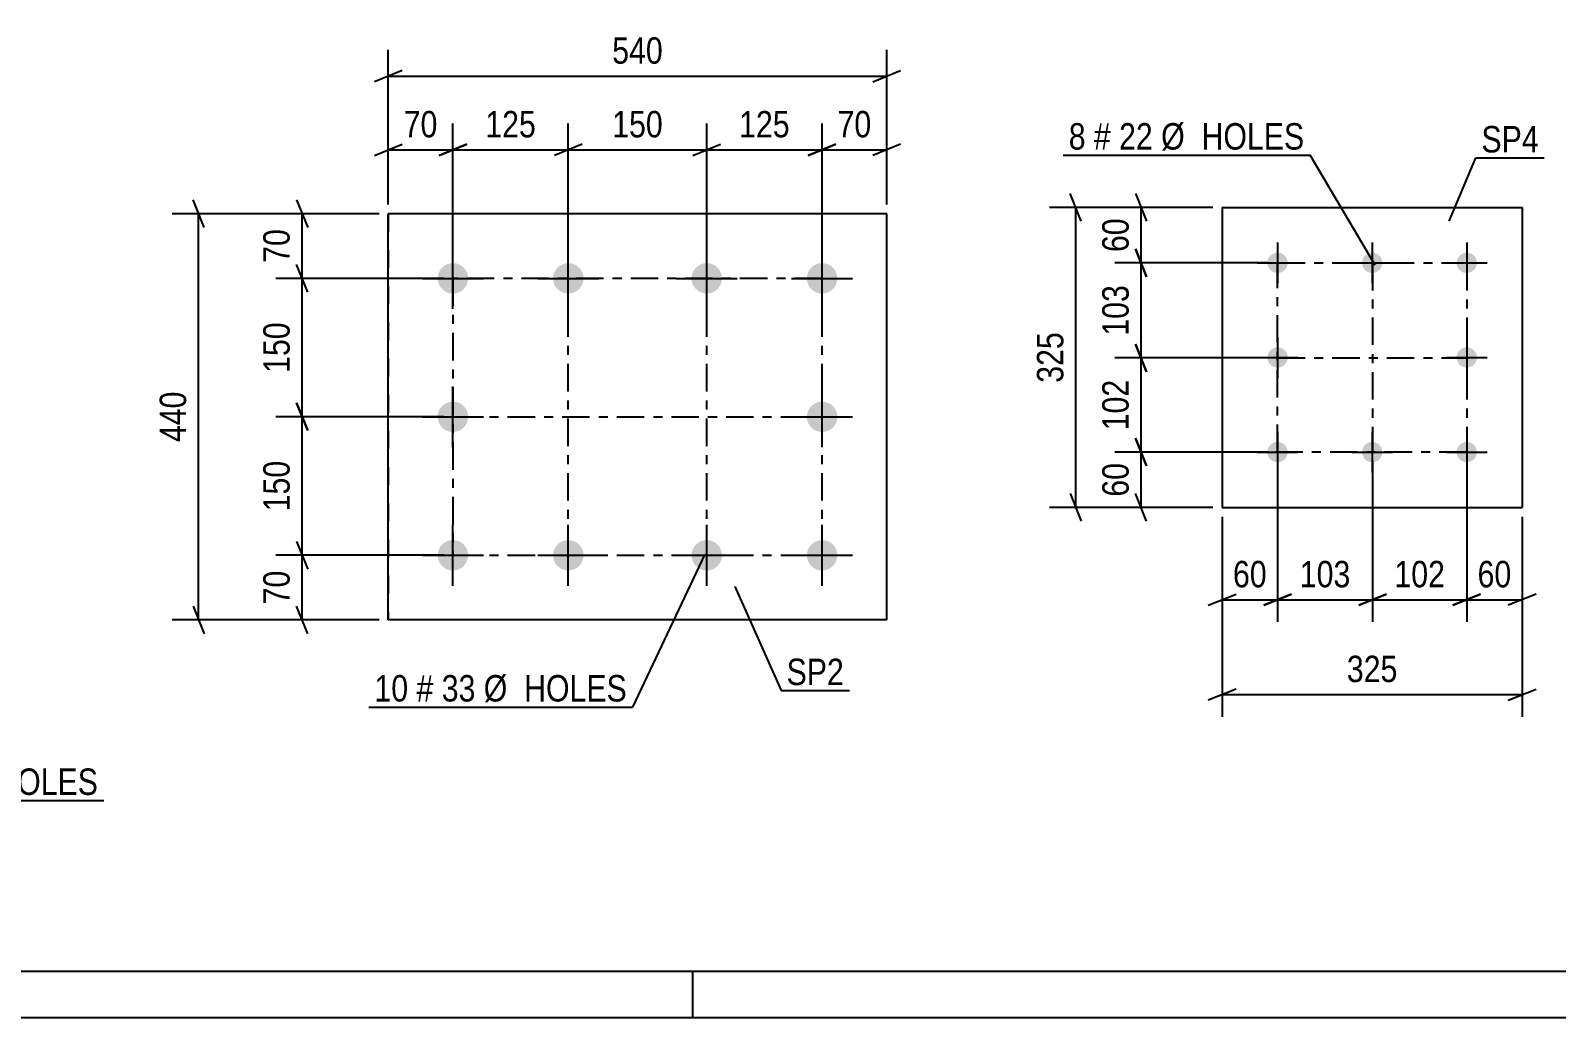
# Model space of a CAD drawing. Header units: millimetres. Extents: x 0 to 841, y 0 to 594.
# Drawn here: x 139.2 to 304.6, y 0 to 106.9 of the extents above; entities that cross this region are included whole.
import ezdxf

# ---------------------------------------------------------------- set-up
doc = ezdxf.new("R2010")
doc.units = ezdxf.units.MM
doc.linetypes.add('DXK_LINE_DOT2', pattern=[3.9198, 1.9599, -1.9599])
doc.linetypes.add('DXK_LINE_DOT3', pattern=[5.9187, 2.979, -0.9799, 0.9799, -0.9799])
doc.styles.add('Arial Narrow', font='ARIALN.TTF', dxfattribs={"height": 0.2})

# ---------------------------------------------------------------- blocks, each defined once
blk = doc.blocks.new('Unknown-682121906-1161')
at = {"color": 5, "linetype": 'Continuous'}
for p, q in [((5, 5), (836, 5)), ((211, 0), (211, 5)), ((0, 0), (841, 0))]:
    blk.add_line(p, q, dxfattribs=at)
blk = doc.blocks.new('Bolt-682121906-3488 - 3454')
at = {"linetype": 'Continuous'}
for points in [[(185.01, 81.72, -1), (185.01, 78.42, -1)], [(197.51, 81.72, -1), (197.51, 78.42, -1)], [(212.51, 81.72, -1), (212.51, 78.42, -1)], [(225.01, 81.72, -1), (225.01, 78.42, -1)], [(185.01, 66.72, -1), (185.01, 63.42, -1)], [(225.01, 66.72, -1), (225.01, 63.42, -1)], [(185.01, 51.72, -1), (185.01, 48.42, -1)], [(197.51, 51.72, -1), (197.51, 48.42, -1)], [(212.51, 51.72, -1), (212.51, 48.42, -1)], [(225.01, 51.72, -1), (225.01, 48.42, -1)]]:
    blk.add_hatch(color=1, dxfattribs=at).paths.add_polyline_path(points)
at = {"color": 1, "linetype": 'Continuous'}
for p, q in [((185.01, 76.77), (185.01, 83.37)), ((197.51, 76.77), (197.51, 83.37)), ((212.51, 76.77), (212.51, 83.37)), ((225.01, 76.77), (225.01, 83.37)), ((181.71, 80.07), (188.31, 80.07)), ((194.21, 80.07), (200.81, 80.07)), ((209.21, 80.07), (215.81, 80.07)), ((221.71, 80.07), (228.31, 80.07)), ((185.01, 61.77), (185.01, 68.37)), ((225.01, 61.77), (225.01, 68.37)), ((181.71, 65.07), (188.31, 65.07)), ((221.71, 65.07), (228.31, 65.07)), ((185.01, 46.77), (185.01, 53.37)), ((197.51, 46.77), (197.51, 53.37)), ((212.51, 46.77), (212.51, 53.37)), ((225.01, 46.77), (225.01, 53.37)), ((181.71, 50.07), (188.31, 50.07)), ((194.21, 50.07), (200.81, 50.07)), ((209.21, 50.07), (215.81, 50.07)), ((221.71, 50.07), (228.31, 50.07))]:
    blk.add_line(p, q, dxfattribs=at)
blk = doc.blocks.new('Part-682121906-3503 - 3454')
at = {"color": 2, "linetype": 'Continuous'}
for p, q in [((178.01, 87.07), (178.01, 87.07)), ((178.01, 43.07), (178.01, 87.07)), ((232.01, 87.07), (178.01, 87.07)), ((232.01, 43.07), (232.01, 87.07)), ((178.01, 43.07), (178.01, 43.07)), ((232.01, 43.07), (178.01, 43.07))]:
    blk.add_line(p, q, dxfattribs=at)
at = {"color": 7, "linetype": 'DXK_LINE_DOT2'}
for p, q in [((178.01, 87.07), (178.01, 43.07)), ((232.01, 87.07), (232.01, 87.07)), ((232.01, 43.07), (232.01, 87.07)), ((232.01, 43.07), (232.01, 43.07))]:
    blk.add_line(p, q, dxfattribs=at)
blk = doc.blocks.new('Part-682121906-2701 - 2652')
at = {"color": 2, "linetype": 'Continuous'}
for p, q in [((268.35, 87.75), (268.35, 55.25)), ((268.35, 87.75), (300.85, 87.75)), ((300.85, 87.75), (300.85, 55.25)), ((268.35, 55.25), (300.85, 55.25))]:
    blk.add_line(p, q, dxfattribs=at)
blk = doc.blocks.new('Bolt-682121906-2686 - 2652')
at = {"linetype": 'Continuous'}
for points in [[(274.35, 82.85, -1), (274.35, 80.65, -1)], [(284.6, 82.85, -1), (284.6, 80.65, -1)], [(294.85, 82.85, -1), (294.85, 80.65, -1)], [(274.35, 72.6, -1), (274.35, 70.4, -1)], [(294.85, 72.6, -1), (294.85, 70.4, -1)], [(274.35, 62.35, -1), (274.35, 60.15, -1)], [(284.6, 62.35, -1), (284.6, 60.15, -1)], [(294.85, 62.35, -1), (294.85, 60.15, -1)]]:
    blk.add_hatch(color=1, dxfattribs=at).paths.add_polyline_path(points)
at = {"color": 1, "linetype": 'Continuous'}
for p, q in [((274.35, 83.95), (274.35, 79.55)), ((284.6, 83.95), (284.6, 79.55)), ((294.85, 83.95), (294.85, 79.55)), ((272.15, 81.75), (276.55, 81.75)), ((282.4, 81.75), (286.8, 81.75)), ((292.65, 81.75), (297.05, 81.75)), ((274.35, 73.7), (274.35, 69.3)), ((294.85, 73.7), (294.85, 69.3)), ((272.15, 71.5), (276.55, 71.5)), ((292.65, 71.5), (297.05, 71.5)), ((274.35, 63.45), (274.35, 59.05)), ((284.6, 63.45), (284.6, 59.05)), ((294.85, 63.45), (294.85, 59.05)), ((272.15, 61.25), (276.55, 61.25)), ((282.4, 61.25), (286.8, 61.25)), ((292.65, 61.25), (297.05, 61.25))]:
    blk.add_line(p, q, dxfattribs=at)
blk = doc.blocks.new('Rectangle-682121906-3599 - 3454')
at = {"color": 1, "linetype": 'DXK_LINE_DOT3'}
blk.add_lwpolyline([(185.01, 50.07), (225.01, 50.07), (225.01, 80.07), (185.01, 80.07), (185.01, 50.07)], close=True, dxfattribs=at)
blk = doc.blocks.new('Rectangle-682121906-2788 - 2652')
at = {"color": 1, "linetype": 'DXK_LINE_DOT3'}
blk.add_lwpolyline([(274.35, 81.75), (294.85, 81.75), (294.85, 61.25), (274.35, 61.25), (274.35, 81.75)], close=True, dxfattribs=at)
blk = doc.blocks.new('Line-682121906-3578 - 3454')
at = {"color": 1, "linetype": 'DXK_LINE_DOT3'}
blk.add_line((197.51, 50.07), (197.51, 80.07), dxfattribs=at)
blk = doc.blocks.new('Line-682121906-2774 - 2652')
at = {"color": 1, "linetype": 'DXK_LINE_DOT3'}
blk.add_line((284.65, 81.75), (284.65, 61.25), dxfattribs=at)
blk = doc.blocks.new('Line-682121906-3585 - 3454')
at = {"color": 1, "linetype": 'DXK_LINE_DOT3'}
blk.add_line((212.51, 50.07), (212.51, 80.07), dxfattribs=at)
blk = doc.blocks.new('Line-682121906-2781 - 2652')
at = {"color": 1, "linetype": 'DXK_LINE_DOT3'}
blk.add_line((274.35, 71.45), (294.85, 71.45), dxfattribs=at)
blk = doc.blocks.new('Line-682121906-3592 - 3454')
at = {"color": 1, "linetype": 'DXK_LINE_DOT3'}
blk.add_line((185.01, 65.07), (225.01, 65.07), dxfattribs=at)
blk = doc.blocks.new('StraightDimension-682121906-3568 - 3454')
at = {"color": 7, "linetype": 'Continuous'}
for p, q in [((168.08, 51.57), (169.28, 48.57)), ((184.01, 50.07), (165.83, 50.07)), ((168.68, 43.07), (168.68, 50.07)), ((177.01, 43.07), (165.83, 43.07)), ((169.28, 41.57), (168.08, 44.57))]:
    blk.add_line(p, q, dxfattribs=at)
at = {"color": 0}
blk.add_wipeout([(167.93, 49), (163.73, 49), (163.73, 44.15), (167.93, 44.15)], dxfattribs=at)
at = {"color": 3, "style": 'Arial Narrow'}
blk.add_text('70', height=2.863, rotation=90.0002, dxfattribs=at).set_placement((167.33, 44.75))
blk = doc.blocks.new('StraightDimension-682121906-31435 - 3454')
at = {"color": 7, "linetype": 'Continuous'}
for p, q in [((169.28, 63.57), (168.08, 66.57)), ((184.01, 65.07), (165.83, 65.07)), ((168.68, 50.07), (168.68, 65.07)), ((168.08, 51.57), (169.28, 48.57)), ((184.01, 50.07), (165.83, 50.07))]:
    blk.add_line(p, q, dxfattribs=at)
at = {"color": 0}
blk.add_wipeout([(167.93, 60.92), (163.73, 60.92), (163.73, 54.23), (167.93, 54.23)], dxfattribs=at)
at = {"color": 3, "style": 'Arial Narrow'}
blk.add_text('150', height=2.863, rotation=90.0002, dxfattribs=at).set_placement((167.33, 54.83))
blk = doc.blocks.new('StraightDimension-682121906-3505 - 3454')
at = {"color": 7, "linetype": 'Continuous'}
for p, q in [((158.06, 85.57), (156.86, 88.57)), ((177.01, 87.07), (154.61, 87.07)), ((157.46, 43.07), (157.46, 87.07)), ((177.01, 43.07), (154.61, 43.07)), ((156.86, 44.57), (158.06, 41.57))]:
    blk.add_line(p, q, dxfattribs=at)
at = {"color": 0}
blk.add_wipeout([(156.71, 68.42), (152.51, 68.42), (152.51, 61.73), (156.71, 61.73)], dxfattribs=at)
at = {"color": 3, "style": 'Arial Narrow'}
blk.add_text('440', height=2.863, rotation=90.0002, dxfattribs=at).set_placement((156.11, 62.33))
blk = doc.blocks.new('StraightDimension-682121906-3558 - 3454')
at = {"color": 7, "linetype": 'Continuous'}
for p, q in [((168.08, 88.57), (169.28, 85.57)), ((177.01, 87.07), (165.83, 87.07)), ((168.68, 80.07), (168.68, 87.07)), ((169.28, 78.57), (168.08, 81.57)), ((184.01, 80.07), (165.83, 80.07))]:
    blk.add_line(p, q, dxfattribs=at)
at = {"color": 0}
blk.add_wipeout([(167.93, 86), (163.73, 86), (163.73, 81.15), (167.93, 81.15)], dxfattribs=at)
at = {"color": 3, "style": 'Arial Narrow'}
blk.add_text('70', height=2.863, rotation=90.0002, dxfattribs=at).set_placement((167.33, 81.75))
blk = doc.blocks.new('StraightDimension-682121906-11294 - 3454')
at = {"color": 7, "linetype": 'Continuous'}
for p, q in [((178.01, 88.07), (178.01, 104.82)), ((232.01, 88.07), (232.01, 104.82)), ((179.51, 102.57), (176.51, 101.37)), ((230.51, 101.37), (233.51, 102.57)), ((178.01, 101.97), (232.01, 101.97))]:
    blk.add_line(p, q, dxfattribs=at)
at = {"color": 0}
blk.add_wipeout([(208.35, 102.72), (208.35, 106.92), (201.67, 106.92), (201.67, 102.72)], dxfattribs=at)
at = {"color": 3, "style": 'Arial Narrow'}
blk.add_text('540', height=2.863, dxfattribs=at).set_placement((202.27, 103.32))
blk = doc.blocks.new('StraightDimension-682121906-11305 - 3454')
at = {"color": 7, "linetype": 'Continuous'}
for p, q in [((225.01, 81.07), (225.01, 96.84)), ((232.01, 88.07), (232.01, 96.84)), ((223.51, 93.39), (226.51, 94.59)), ((233.51, 94.59), (230.51, 93.39)), ((225.01, 93.99), (232.01, 93.99))]:
    blk.add_line(p, q, dxfattribs=at)
at = {"color": 0}
blk.add_wipeout([(230.94, 94.74), (230.94, 98.94), (226.08, 98.94), (226.08, 94.74)], dxfattribs=at)
at = {"color": 3, "style": 'Arial Narrow'}
blk.add_text('70', height=2.863, dxfattribs=at).set_placement((226.68, 95.34))
blk = doc.blocks.new('StraightDimension-682121906-11309 - 3454')
at = {"color": 7, "linetype": 'Continuous'}
for p, q in [((178.01, 88.07), (178.01, 96.84)), ((185.01, 81.07), (185.01, 96.84)), ((176.51, 93.39), (179.51, 94.59)), ((186.51, 94.59), (183.51, 93.39)), ((178.01, 93.99), (185.01, 93.99))]:
    blk.add_line(p, q, dxfattribs=at)
at = {"color": 0}
blk.add_wipeout([(183.94, 94.74), (183.94, 98.94), (179.08, 98.94), (179.08, 94.74)], dxfattribs=at)
at = {"color": 3, "style": 'Arial Narrow'}
blk.add_text('70', height=2.863, dxfattribs=at).set_placement((179.68, 95.34))
blk = doc.blocks.new('StraightDimension-682121906-31437 - 3454')
at = {"color": 7, "linetype": 'Continuous'}
for p, q in [((169.28, 78.57), (168.08, 81.57)), ((184.01, 80.07), (165.83, 80.07)), ((168.68, 65.07), (168.68, 80.07)), ((168.08, 66.57), (169.28, 63.57)), ((184.01, 65.07), (165.83, 65.07))]:
    blk.add_line(p, q, dxfattribs=at)
at = {"color": 0}
blk.add_wipeout([(167.93, 75.92), (163.73, 75.92), (163.73, 69.23), (167.93, 69.23)], dxfattribs=at)
at = {"color": 3, "style": 'Arial Narrow'}
blk.add_text('150', height=2.863, rotation=90.0002, dxfattribs=at).set_placement((167.33, 69.83))
blk = doc.blocks.new('StraightDimension-682121906-31439 - 3454')
at = {"color": 7, "linetype": 'Continuous'}
for p, q in [((185.01, 81.07), (185.01, 96.84)), ((197.51, 81.07), (197.51, 96.84)), ((183.51, 93.39), (186.51, 94.59)), ((199.01, 94.59), (196.01, 93.39)), ((185.01, 93.99), (197.51, 93.99))]:
    blk.add_line(p, q, dxfattribs=at)
at = {"color": 0}
blk.add_wipeout([(194.6, 94.74), (194.6, 98.94), (187.92, 98.94), (187.92, 94.74)], dxfattribs=at)
at = {"color": 3, "style": 'Arial Narrow'}
blk.add_text('125', height=2.863, dxfattribs=at).set_placement((188.52, 95.34))
blk = doc.blocks.new('StraightDimension-682121906-31441 - 3454')
at = {"color": 7, "linetype": 'Continuous'}
for p, q in [((197.51, 81.07), (197.51, 96.84)), ((212.51, 81.07), (212.51, 96.84)), ((199.01, 94.59), (196.01, 93.39)), ((211.01, 93.39), (214.01, 94.59)), ((197.51, 93.99), (212.51, 93.99))]:
    blk.add_line(p, q, dxfattribs=at)
at = {"color": 0}
blk.add_wipeout([(208.35, 94.74), (208.35, 98.94), (201.67, 98.94), (201.67, 94.74)], dxfattribs=at)
at = {"color": 3, "style": 'Arial Narrow'}
blk.add_text('150', height=2.863, dxfattribs=at).set_placement((202.27, 95.34))
blk = doc.blocks.new('StraightDimension-682121906-31443 - 3454')
at = {"color": 7, "linetype": 'Continuous'}
for p, q in [((212.51, 81.07), (212.51, 96.84)), ((225.01, 81.07), (225.01, 96.84)), ((211.01, 93.39), (214.01, 94.59)), ((226.51, 94.59), (223.51, 93.39)), ((212.51, 93.99), (225.01, 93.99))]:
    blk.add_line(p, q, dxfattribs=at)
at = {"color": 0}
blk.add_wipeout([(222.1, 94.74), (222.1, 98.94), (215.42, 98.94), (215.42, 94.74)], dxfattribs=at)
at = {"color": 3, "style": 'Arial Narrow'}
blk.add_text('125', height=2.863, dxfattribs=at).set_placement((216.02, 95.34))
blk = doc.blocks.new('StraightDimension-682121906-2725 - 2652')
at = {"color": 7, "linetype": 'Continuous'}
for p, q in [((273.35, 61.25), (256.72, 61.25)), ((258.97, 62.75), (260.17, 59.75)), ((259.57, 55.25), (259.57, 61.25)), ((260.17, 53.75), (258.97, 56.75)), ((267.35, 55.25), (256.72, 55.25))]:
    blk.add_line(p, q, dxfattribs=at)
at = {"color": 0}
blk.add_wipeout([(258.82, 60.68), (254.62, 60.68), (254.62, 55.82), (258.82, 55.82)], dxfattribs=at)
at = {"color": 3, "style": 'Arial Narrow'}
blk.add_text('60', height=2.863, rotation=90.0002, dxfattribs=at).set_placement((258.22, 56.42))
blk = doc.blocks.new('StraightDimension-682121906-2750 - 2652')
at = {"color": 7, "linetype": 'Continuous'}
for p, q in [((294.85, 60.25), (294.85, 42.85)), ((300.85, 54.25), (300.85, 42.85)), ((293.35, 44.65), (296.35, 45.85)), ((294.85, 45.25), (300.85, 45.25)), ((302.35, 45.85), (299.35, 44.65))]:
    blk.add_line(p, q, dxfattribs=at)
at = {"color": 0}
blk.add_wipeout([(300.28, 46), (300.28, 50.2), (295.42, 50.2), (295.42, 46)], dxfattribs=at)
at = {"color": 3, "style": 'Arial Narrow'}
blk.add_text('60', height=2.863, dxfattribs=at).set_placement((296.02, 46.6))
blk = doc.blocks.new('StraightDimension-682121906-2703 - 2652')
at = {"color": 7, "linetype": 'Continuous'}
for p, q in [((268.35, 54.25), (268.35, 32.58)), ((300.85, 54.25), (300.85, 32.58)), ((269.85, 35.58), (266.85, 34.38)), ((268.35, 34.98), (300.85, 34.98)), ((299.35, 34.38), (302.35, 35.58))]:
    blk.add_line(p, q, dxfattribs=at)
at = {"color": 0}
blk.add_wipeout([(287.94, 35.73), (287.94, 39.93), (281.26, 39.93), (281.26, 35.73)], dxfattribs=at)
at = {"color": 3, "style": 'Arial Narrow'}
blk.add_text('325', height=2.863, dxfattribs=at).set_placement((281.86, 36.33))
blk = doc.blocks.new('StraightDimension-682121906-2714 - 2652')
at = {"color": 7, "linetype": 'Continuous'}
for p, q in [((267.35, 87.75), (249.64, 87.75)), ((253.09, 86.25), (251.89, 89.25)), ((252.49, 55.25), (252.49, 87.75)), ((251.89, 56.75), (253.09, 53.75)), ((267.35, 55.25), (249.64, 55.25))]:
    blk.add_line(p, q, dxfattribs=at)
at = {"color": 0}
blk.add_wipeout([(251.74, 74.84), (247.54, 74.84), (247.54, 68.16), (251.74, 68.16)], dxfattribs=at)
at = {"color": 3, "style": 'Arial Narrow'}
blk.add_text('325', height=2.863, rotation=90.0002, dxfattribs=at).set_placement((251.14, 68.76))
blk = doc.blocks.new('StraightDimension-682121906-2739 - 2652')
at = {"color": 7, "linetype": 'Continuous'}
for p, q in [((267.35, 87.75), (256.72, 87.75)), ((258.97, 89.25), (260.17, 86.25)), ((259.57, 81.75), (259.57, 87.75)), ((260.17, 80.25), (258.97, 83.25)), ((273.35, 81.75), (256.72, 81.75))]:
    blk.add_line(p, q, dxfattribs=at)
at = {"color": 0}
blk.add_wipeout([(258.82, 87.18), (254.62, 87.18), (254.62, 82.32), (258.82, 82.32)], dxfattribs=at)
at = {"color": 3, "style": 'Arial Narrow'}
blk.add_text('60', height=2.863, rotation=90.0002, dxfattribs=at).set_placement((258.22, 82.92))
blk = doc.blocks.new('StraightDimension-682121906-2764 - 2652')
at = {"color": 7, "linetype": 'Continuous'}
for p, q in [((274.35, 60.25), (274.35, 42.85)), ((268.35, 54.25), (268.35, 42.85)), ((266.85, 44.65), (269.85, 45.85)), ((268.35, 45.25), (274.35, 45.25)), ((275.85, 45.85), (272.85, 44.65))]:
    blk.add_line(p, q, dxfattribs=at)
at = {"color": 0}
blk.add_wipeout([(273.78, 46), (273.78, 50.2), (268.92, 50.2), (268.92, 46)], dxfattribs=at)
at = {"color": 3, "style": 'Arial Narrow'}
blk.add_text('60', height=2.863, dxfattribs=at).set_placement((269.52, 46.6))
blk = doc.blocks.new('StraightDimension-682121906-9616 - 2652')
at = {"color": 7, "linetype": 'Continuous'}
for p, q in [((258.97, 72.95), (260.17, 69.95)), ((273.35, 71.45), (256.72, 71.45)), ((259.57, 61.25), (259.57, 71.45)), ((273.35, 61.25), (256.72, 61.25)), ((260.17, 59.75), (258.97, 62.75))]:
    blk.add_line(p, q, dxfattribs=at)
at = {"color": 0}
blk.add_wipeout([(258.82, 69.69), (254.62, 69.69), (254.62, 63.01), (258.82, 63.01)], dxfattribs=at)
at = {"color": 3, "style": 'Arial Narrow'}
blk.add_text('102', height=2.863, rotation=90.0002, dxfattribs=at).set_placement((258.22, 63.61))
blk = doc.blocks.new('StraightDimension-682121906-9618 - 2652')
at = {"color": 7, "linetype": 'Continuous'}
for p, q in [((258.97, 83.25), (260.17, 80.25)), ((273.35, 81.75), (256.72, 81.75)), ((259.57, 71.45), (259.57, 81.75)), ((260.17, 69.95), (258.97, 72.95)), ((273.35, 71.45), (256.72, 71.45))]:
    blk.add_line(p, q, dxfattribs=at)
at = {"color": 0}
blk.add_wipeout([(258.82, 79.94), (254.62, 79.94), (254.62, 73.26), (258.82, 73.26)], dxfattribs=at)
at = {"color": 3, "style": 'Arial Narrow'}
blk.add_text('103', height=2.863, rotation=90.0002, dxfattribs=at).set_placement((258.22, 73.86))
blk = doc.blocks.new('StraightDimension-682121906-9632 - 2652')
at = {"color": 7, "linetype": 'Continuous'}
for p, q in [((274.35, 60.25), (274.35, 42.85)), ((284.65, 60.25), (284.65, 42.85)), ((272.85, 44.65), (275.85, 45.85)), ((274.35, 45.25), (284.65, 45.25)), ((286.15, 45.85), (283.15, 44.65))]:
    blk.add_line(p, q, dxfattribs=at)
at = {"color": 0}
blk.add_wipeout([(282.84, 46), (282.84, 50.2), (276.16, 50.2), (276.16, 46)], dxfattribs=at)
at = {"color": 3, "style": 'Arial Narrow'}
blk.add_text('103', height=2.863, dxfattribs=at).set_placement((276.76, 46.6))
blk = doc.blocks.new('StraightDimension-682121906-9634 - 2652')
at = {"color": 7, "linetype": 'Continuous'}
for p, q in [((284.65, 60.25), (284.65, 42.85)), ((294.85, 60.25), (294.85, 42.85)), ((283.15, 44.65), (286.15, 45.85)), ((284.65, 45.25), (294.85, 45.25)), ((296.35, 45.85), (293.35, 44.65))]:
    blk.add_line(p, q, dxfattribs=at)
at = {"color": 0}
blk.add_wipeout([(293.09, 46), (293.09, 50.2), (286.41, 50.2), (286.41, 46)], dxfattribs=at)
at = {"color": 3, "style": 'Arial Narrow'}
blk.add_text('102', height=2.863, dxfattribs=at).set_placement((287.01, 46.6))
blk = doc.blocks.new('Mark-682121906-3658 - 3613')
at = {"color": 0}
for points in [[(122.88, 24.11), (122.88, 27.11), (121.05, 27.11), (121.05, 24.11)], [(125.61, 24.11), (125.61, 27.11), (123.78, 27.11), (123.78, 24.11)], [(130.16, 24.11), (130.16, 27.11), (126.51, 27.11), (126.51, 24.11)], [(146.59, 24.11), (146.59, 27.11), (131.06, 27.11), (131.06, 24.11)]]:
    blk.add_wipeout(points, dxfattribs=at)
for points in [[(122.88, 24.11), (122.88, 27.11), (121.05, 27.11), (121.05, 24.11)], [(125.61, 24.11), (125.61, 27.11), (123.78, 27.11), (123.78, 24.11)], [(130.16, 24.11), (130.16, 27.11), (126.51, 27.11), (126.51, 24.11)], [(146.59, 24.11), (146.59, 27.11), (131.06, 27.11), (131.06, 24.11)]]:
    blk.add_wipeout(points, dxfattribs=at)
at = {"color": 7, "linetype": 'Continuous'}
for p, q in [((105.14, 66.02), (120.45, 23.51)), ((120.45, 23.51), (147.19, 23.51))]:
    blk.add_line(p, q, dxfattribs=at)
at = {"color": 3, "style": 'Arial Narrow'}
for s, height, p in [('8', 2.86, (121.05, 24.11)), ('#', 2.86, (123.78, 24.11)), ('33', 2.863, (126.51, 24.11)), ('Ø  HOLES', 2.863, (131.06, 24.11))]:
    blk.add_text(s, height=height, dxfattribs=at).set_placement(p)
blk = doc.blocks.new('Mark-682121906-3484 - 3454')
at = {"color": 0}
for points in [[(180.17, 34.23), (180.17, 37.23), (176.51, 37.23), (176.51, 34.23)], [(182.9, 34.23), (182.9, 37.23), (181.07, 37.23), (181.07, 34.23)], [(187.45, 34.23), (187.45, 37.23), (183.8, 37.23), (183.8, 34.23)], [(203.88, 34.23), (203.88, 37.23), (188.35, 37.23), (188.35, 34.23)]]:
    blk.add_wipeout(points, dxfattribs=at)
for points in [[(180.17, 34.23), (180.17, 37.23), (176.51, 37.23), (176.51, 34.23)], [(182.9, 34.23), (182.9, 37.23), (181.07, 37.23), (181.07, 34.23)], [(187.45, 34.23), (187.45, 37.23), (183.8, 37.23), (183.8, 34.23)], [(203.88, 34.23), (203.88, 37.23), (188.35, 37.23), (188.35, 34.23)]]:
    blk.add_wipeout(points, dxfattribs=at)
at = {"color": 7, "linetype": 'Continuous'}
for p in [(212.3, 50.19), (175.91, 33.63)]:
    blk.add_line(p, (204.48, 33.63), dxfattribs=at)
at = {"color": 3, "style": 'Arial Narrow'}
for s, height, p in [('10', 2.863, (176.51, 34.23)), ('#', 2.86, (181.07, 34.23)), ('33', 2.863, (183.8, 34.23)), ('Ø  HOLES', 2.863, (188.35, 34.23))]:
    blk.add_text(s, height=height, dxfattribs=at).set_placement(p)
blk = doc.blocks.new('Mark-682121906-3499 - 3454')
at = {"color": 0}
blk.add_wipeout([(227.37, 36.01), (227.37, 39.01), (221.16, 39.01), (221.16, 36.01)], dxfattribs=at)
blk.add_wipeout([(227.37, 36.01), (227.37, 39.01), (221.16, 39.01), (221.16, 36.01)], dxfattribs=at)
at = {"color": 30, "linetype": 'Continuous'}
for p, q in [((215.57, 46.7), (220.56, 35.41)), ((220.56, 35.41), (227.97, 35.41))]:
    blk.add_line(p, q, dxfattribs=at)
at = {"color": 3, "style": 'Arial Narrow'}
blk.add_text('SP2', height=2.863, dxfattribs=at).set_placement((221.16, 36.01))
blk = doc.blocks.new('Mark-682121906-2682 - 2652')
at = {"color": 0}
for points in [[(253.55, 94.02), (253.55, 97.02), (251.73, 97.02), (251.73, 94.02)], [(256.28, 94.02), (256.28, 97.02), (254.45, 97.02), (254.45, 94.02)], [(260.84, 94.02), (260.84, 97.02), (257.18, 97.02), (257.18, 94.02)], [(277.27, 94.02), (277.27, 97.02), (261.74, 97.02), (261.74, 94.02)]]:
    blk.add_wipeout(points, dxfattribs=at)
for points in [[(253.55, 94.02), (253.55, 97.02), (251.73, 97.02), (251.73, 94.02)], [(256.28, 94.02), (256.28, 97.02), (254.45, 97.02), (254.45, 94.02)], [(260.84, 94.02), (260.84, 97.02), (257.18, 97.02), (257.18, 94.02)], [(277.27, 94.02), (277.27, 97.02), (261.74, 97.02), (261.74, 94.02)]]:
    blk.add_wipeout(points, dxfattribs=at)
at = {"color": 7, "linetype": 'Continuous'}
for p in [(251.13, 93.42), (284.91, 81.5)]:
    blk.add_line(p, (277.87, 93.42), dxfattribs=at)
at = {"color": 3, "style": 'Arial Narrow'}
for s, height, p in [('8', 2.86, (251.73, 94.02)), ('#', 2.86, (254.45, 94.02)), ('22', 2.863, (257.18, 94.02)), ('Ø  HOLES', 2.863, (261.74, 94.02))]:
    blk.add_text(s, height=height, dxfattribs=at).set_placement(p)
blk = doc.blocks.new('Mark-682121906-2697 - 2652')
at = {"color": 0}
blk.add_wipeout([(302.65, 93.71), (302.65, 96.71), (296.44, 96.71), (296.44, 93.71)], dxfattribs=at)
blk.add_wipeout([(302.65, 93.71), (302.65, 96.71), (296.44, 96.71), (296.44, 93.71)], dxfattribs=at)
at = {"color": 30, "linetype": 'Continuous'}
for p, q in [((292.96, 86.27), (295.84, 93.11)), ((295.84, 93.11), (303.25, 93.11))]:
    blk.add_line(p, q, dxfattribs=at)
at = {"color": 3, "style": 'Arial Narrow'}
blk.add_text('SP4', height=2.863, dxfattribs=at).set_placement((296.44, 93.71))

msp = doc.modelspace()

# ---------------------------------------------------------------- block references
for name in ['Unknown-682121906-1161', 'Part-682121906-2701 - 2652', 'Part-682121906-3503 - 3454', 'Bolt-682121906-3488 - 3454', 'Bolt-682121906-2686 - 2652', 'Rectangle-682121906-2788 - 2652', 'Line-682121906-2774 - 2652', 'Rectangle-682121906-3599 - 3454', 'Line-682121906-3578 - 3454', 'Line-682121906-3585 - 3454', 'Line-682121906-2781 - 2652', 'Line-682121906-3592 - 3454']:
    msp.add_blockref(name, (0, 0))

# ---------------------------------------------------------------- next in the draw order: block references
for name in ['Mark-682121906-2697 - 2652', 'Mark-682121906-3658 - 3613', 'StraightDimension-682121906-2725 - 2652', 'StraightDimension-682121906-2750 - 2652', 'StraightDimension-682121906-3568 - 3454', 'Mark-682121906-3499 - 3454']:
    msp.add_blockref(name, (0, 0))

# ---------------------------------------------------------------- next in the draw order: block references
for name in ['StraightDimension-682121906-31435 - 3454', 'StraightDimension-682121906-2703 - 2652']:
    msp.add_blockref(name, (0, 0))

# ---------------------------------------------------------------- next in the draw order: block references
for name in ['StraightDimension-682121906-3505 - 3454', 'StraightDimension-682121906-2714 - 2652']:
    msp.add_blockref(name, (0, 0))

# ---------------------------------------------------------------- next in the draw order: block references
for name in ['StraightDimension-682121906-3558 - 3454', 'StraightDimension-682121906-2739 - 2652', 'StraightDimension-682121906-2764 - 2652', 'Mark-682121906-3484 - 3454']:
    msp.add_blockref(name, (0, 0))

# ---------------------------------------------------------------- next in the draw order: block references
for name in ['StraightDimension-682121906-11294 - 3454', 'StraightDimension-682121906-9616 - 2652']:
    msp.add_blockref(name, (0, 0))

# ---------------------------------------------------------------- next in the draw order: block references
for name in ['StraightDimension-682121906-11309 - 3454', 'StraightDimension-682121906-11305 - 3454', 'StraightDimension-682121906-9618 - 2652', 'StraightDimension-682121906-9632 - 2652']:
    msp.add_blockref(name, (0, 0))

# ---------------------------------------------------------------- next in the draw order: block references
for name in ['Mark-682121906-2682 - 2652', 'StraightDimension-682121906-31437 - 3454', 'StraightDimension-682121906-9634 - 2652']:
    msp.add_blockref(name, (0, 0))

# ---------------------------------------------------------------- next in the draw order: block references
msp.add_blockref('StraightDimension-682121906-31439 - 3454', (0, 0))

# ---------------------------------------------------------------- next in the draw order: block references
msp.add_blockref('StraightDimension-682121906-31441 - 3454', (0, 0))

# ---------------------------------------------------------------- next in the draw order: block references
msp.add_blockref('StraightDimension-682121906-31443 - 3454', (0, 0))

doc.saveas('drawing.dxf')
